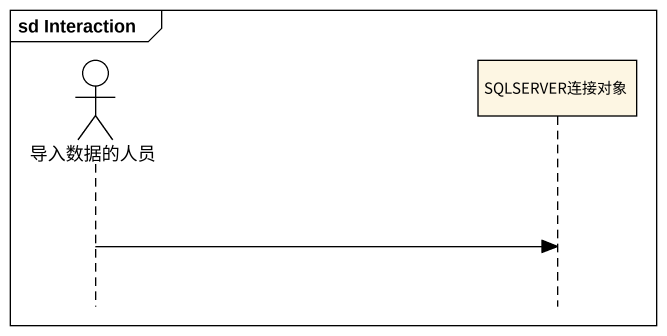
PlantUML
@startuml
mainframe sd Interaction
hide footbox
actor 导入数据的人员
participant SQLSERVER连接对象

导入数据的人员 -> SQLSERVER连接对象
@enduml
